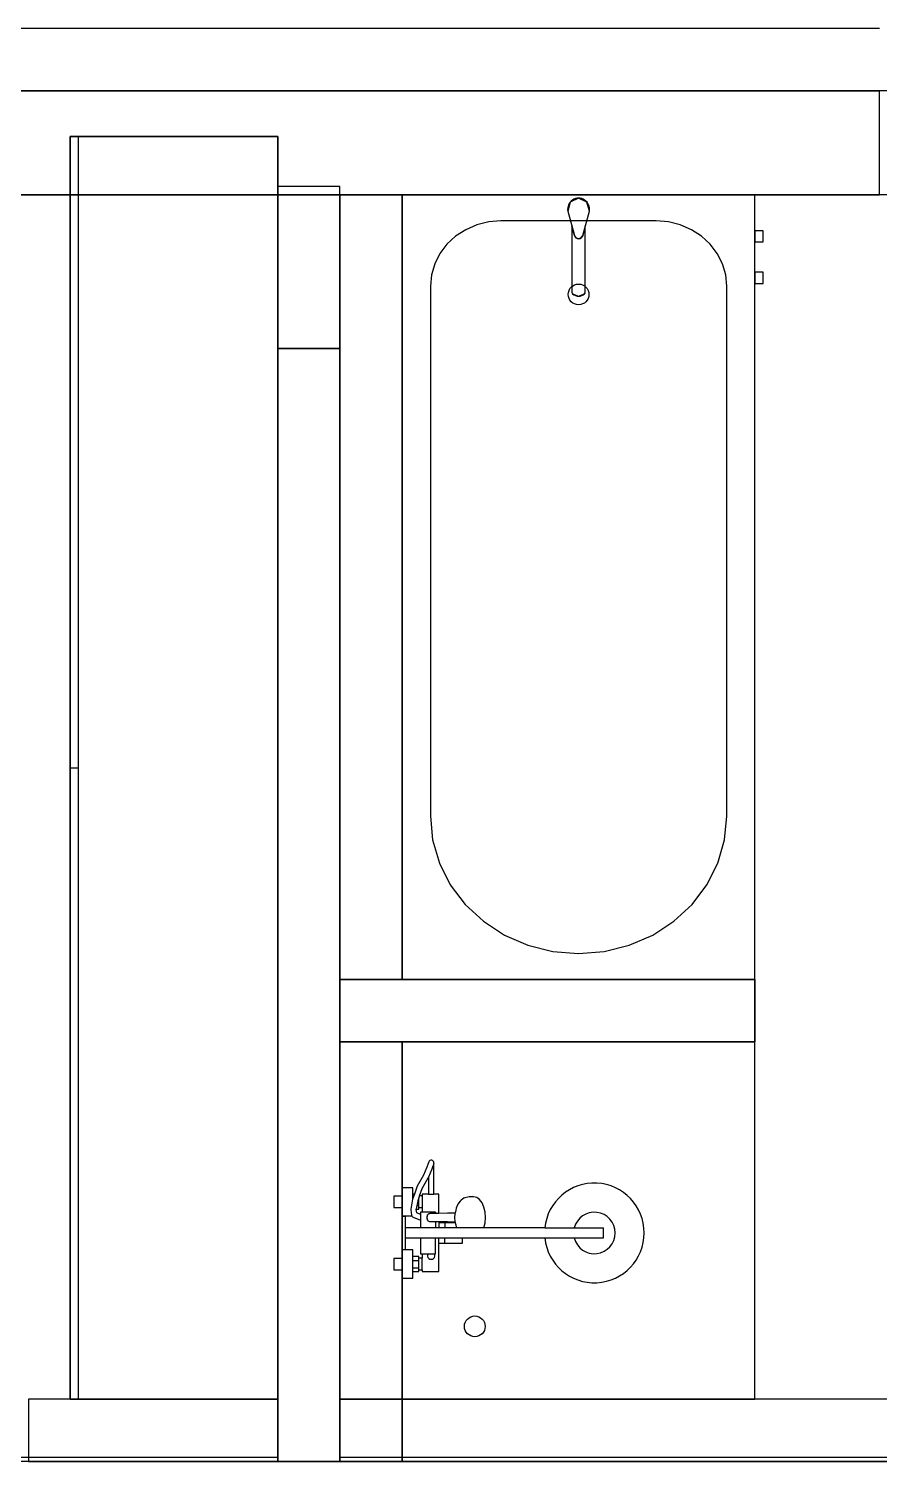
# Model space of a CAD drawing. Header units: millimetres. Extents: x 708 to 14408, y 354 to 8005.
# Drawn here: x 4358 to 6407, y 4555 to 8005 of the extents above; entities that cross this region are included whole.
import ezdxf

# ---------------------------------------------------------------- set-up
doc = ezdxf.new("R2010")
doc.units = ezdxf.units.MM
for name, color, linetype in [('Interiér - nábytok', 252, 'Continuous'), ('Interiér - sanita a zariadenia', 252, 'Continuous'), ('Konstrukce – Dělicí čáry vrstev', 252, 'Continuous'), ('Konštrukcie - vodorovné nosné', 252, 'Continuous'), ('Konštrukcie - zvislé nosné', 252, 'Continuous'), ('veniec', 252, 'Continuous')]:
    doc.layers.add(name, color=color, linetype=linetype)

msp = doc.modelspace()

# ---------------------------------------------------------------- linework, layer by layer
at = {"color": 252}
for p, q in [((6407.4, 8004.7), (857.8, 8004.7)), ((857.8, 7854.7), (6407.4, 7854.7)), ((6407.4, 7854.7), (1107.8, 7854.7)), ((6407.4, 7604.7), (6407.4, 7854.7)), ((4957.8, 7744.7), (4457.8, 7744.7)), ((4457.8, 7744.7), (4457.8, 4704.7)), ((4957.8, 4704.7), (4957.8, 7744.7)), ((5107.8, 7624.7), (4957.8, 7624.7)), ((4957.8, 7624.7), (4957.8, 7604.7)), ((5107.8, 7604.7), (5107.8, 7624.7)), ((1107.8, 7604.7), (6407.4, 7604.7)), ((4957.8, 7604.7), (5107.8, 7604.7)), ((5107.8, 7604.7), (4957.8, 7604.7)), ((4957.8, 7604.7), (4957.8, 7234.5)), ((5107.8, 7604.7), (5107.8, 5714.7)), ((5257.8, 7604.7), (5107.8, 7604.7)), ((5107.8, 7234.5), (5107.8, 7604.7)), ((5257.8, 7604.7), (5257.8, 5714.7)), ((6107.8, 7604.7), (5257.8, 7604.7)), ((5257.8, 5714.7), (5257.8, 7604.7)), ((5682.8, 7596.4), (5662.6, 7586.9)), ((5703, 7586.9), (5682.8, 7596.4)), ((6107.8, 5714.7), (6107.8, 7604.7)), ((5662.6, 7586.9), (5656.8, 7565.4)), ((5656.8, 7565.4), (5656.8, 7565.4)), ((5656.8, 7565.4), (5673, 7506.6)), ((5692.7, 7506.6), (5708.8, 7565.4)), ((5708.8, 7565.4), (5703, 7586.9)), ((5708.8, 7565.4), (5708.8, 7565.4)), ((5437.7, 7532.2), (5410.8, 7520.6)), ((5466.3, 7539.3), (5437.7, 7532.2)), ((5495.8, 7541.7), (5466.3, 7539.3)), ((5869.8, 7541.7), (5495.8, 7541.7)), ((5666.9, 7528.6), (5666.9, 7370.4)), ((5673, 7506.6), (5666.9, 7528.6)), ((5698.8, 7529), (5692.7, 7506.6)), ((5698.8, 7370.4), (5698.8, 7529)), ((5899.3, 7539.3), (5869.8, 7541.7)), ((5927.9, 7532.2), (5899.3, 7539.3)), ((5954.8, 7520.6), (5927.9, 7532.2)), ((5386.5, 7504.8), (5365.6, 7485.4)), ((5410.8, 7520.6), (5386.5, 7504.8)), ((5673, 7506.6), (5673, 7506.6)), ((5673, 7506.6), (5676.4, 7500.7)), ((5676.4, 7500.7), (5673, 7506.6)), ((5673, 7506.6), (5673, 7506.6)), ((5676.4, 7500.7), (5682.8, 7498.4)), ((5682.8, 7498.4), (5676.4, 7500.7)), ((5682.8, 7498.4), (5689.2, 7500.7)), ((5689.2, 7500.7), (5682.8, 7498.4)), ((5689.2, 7500.7), (5692.7, 7506.6)), ((5692.7, 7506.6), (5689.2, 7500.7)), ((5692.7, 7506.6), (5692.7, 7506.6)), ((5692.7, 7506.6), (5692.7, 7506.6)), ((5979.1, 7504.8), (5954.8, 7520.6)), ((6000, 7485.4), (5979.1, 7504.8)), ((6107.8, 7518.2), (6107.8, 7491.2)), ((6127.8, 7518.2), (6107.8, 7518.2)), ((6107.8, 7491.2), (6127.8, 7491.2)), ((6127.8, 7491.2), (6127.8, 7518.2)), ((5348.6, 7462.9), (5336.1, 7438.1)), ((5365.6, 7485.4), (5348.6, 7462.9)), ((6017, 7462.9), (6000, 7485.4)), ((6029.6, 7438.1), (6017, 7462.9)), ((5336.1, 7438.1), (5328.4, 7411.5)), ((6037.2, 7411.5), (6029.6, 7438.1)), ((6107.8, 7418.2), (6107.8, 7391.2)), ((6127.8, 7418.2), (6107.8, 7418.2)), ((6127.8, 7391.2), (6127.8, 7418.2)), ((5328.4, 7411.5), (5325.8, 7384.2)), ((5325.8, 7384.2), (5325.8, 6108.4)), ((6039.8, 7384.2), (6037.2, 7411.5)), ((6039.8, 6108.4), (6039.8, 7384.2)), ((6107.8, 7391.2), (6127.8, 7391.2)), ((5666.9, 7370.4), (5666.9, 7370.4)), ((5666.9, 7370.4), (5668.5, 7366.1)), ((5668.5, 7366.1), (5668.5, 7366.1)), ((5668.5, 7366.1), (5668.5, 7366.1)), ((5668.5, 7366.1), (5682.9, 7360.4)), ((5682.9, 7360.4), (5697.2, 7366.1)), ((5697.2, 7366.1), (5698.8, 7370.4)), ((5697.2, 7366.1), (5697.2, 7366.1)), ((5697.2, 7366.1), (5697.2, 7366.1)), ((5698.8, 7370.4), (5698.8, 7370.4)), ((4957.8, 7234.5), (4957.8, 4554.7)), ((5107.8, 7234.5), (4957.8, 7234.5)), ((4957.8, 7234.5), (5107.8, 7234.5)), ((5107.8, 4554.7), (5107.8, 7234.5)), ((5325.8, 6108.4), (5331.2, 6051)), ((6034.4, 6051), (6039.8, 6108.4)), ((5331.2, 6051), (5347.3, 5995.3)), ((6018.3, 5995.3), (6034.4, 6051)), ((5347.3, 5995.3), (5373.6, 5943.1)), ((5992, 5943.1), (6018.3, 5995.3)), ((5373.6, 5943.1), (5409.3, 5895.8)), ((5956.3, 5895.8), (5992, 5943.1)), ((5409.3, 5895.8), (5453.3, 5855.1)), ((5912.3, 5855.1), (5956.3, 5895.8)), ((5453.3, 5855.1), (5504.3, 5822)), ((5861.3, 5822), (5912.3, 5855.1)), ((5504.3, 5822), (5560.7, 5797.6)), ((5560.7, 5797.6), (5620.8, 5782.7)), ((5744.8, 5782.7), (5804.9, 5797.6)), ((5804.9, 5797.6), (5861.3, 5822)), ((5620.8, 5782.7), (5682.8, 5777.7)), ((5682.8, 5777.7), (5744.8, 5782.7)), ((5107.8, 5714.7), (5257.8, 5714.7)), ((6107.8, 5714.7), (5107.8, 5714.7)), ((5107.8, 5714.7), (5107.8, 5564.7)), ((5257.8, 5714.7), (6107.8, 5714.7)), ((6107.8, 5564.7), (6107.8, 5714.7)), ((5257.8, 5564.7), (5107.8, 5564.7)), ((5107.8, 5564.7), (5107.8, 4704.7)), ((5107.8, 5564.7), (6107.8, 5564.7)), ((6107.8, 5564.7), (5257.8, 5564.7)), ((5257.8, 5564.7), (5257.8, 4704.7)), ((5257.8, 4704.7), (5257.8, 5564.7)), ((6107.8, 4704.7), (6107.8, 5564.7)), ((5257.8, 5193.2), (5237.8, 5193.2)), ((5237.8, 5193.2), (5237.8, 5166.2)), ((5257.8, 5166.2), (5257.8, 5193.2)), ((5237.8, 5166.2), (5257.8, 5166.2)), ((5257.8, 5043.2), (5237.8, 5043.2)), ((5237.8, 5043.2), (5237.8, 5016.2)), ((5257.8, 5016.2), (5257.8, 5043.2)), ((5237.8, 5016.2), (5257.8, 5016.2)), ((4357.8, 4704.7), (4357.8, 4554.7)), ((4957.8, 4704.7), (4357.8, 4704.7)), ((4457.8, 4704.7), (4957.8, 4704.7)), ((4957.8, 4554.7), (4957.8, 4704.7)), ((5107.8, 4704.7), (5257.8, 4704.7)), ((5107.8, 4704.7), (5107.8, 4554.7)), ((5257.8, 4704.7), (5107.8, 4704.7)), ((5257.8, 4704.7), (6107.8, 4704.7)), ((5257.8, 4554.7), (5257.8, 4704.7)), ((7497.8, 4704.7), (5257.8, 4704.7)), ((5257.8, 4704.7), (5257.8, 4554.7)), ((4357.8, 4554.7), (4957.8, 4554.7)), ((4957.8, 4554.7), (5107.8, 4554.7)), ((5107.8, 4554.7), (5257.8, 4554.7)), ((5257.8, 4554.7), (7497.8, 4554.7))]:
    msp.add_line(p, q, dxfattribs=at)
at = {"layer": 'Interiér - nábytok', "color": 252, "linetype": 'Continuous'}
for p, q in [((4457.8, 4704.7), (4457.8, 7744.7)), ((4457.8, 7744.7), (4957.8, 7744.7)), ((4477.8, 4704.7), (4477.8, 7744.7)), ((4957.8, 7744.7), (4957.8, 4704.7)), ((4457.8, 6224.7), (4477.8, 6224.7)), ((4957.8, 4704.7), (4457.8, 4704.7)), ((4457.8, 4704.7), (4477.8, 4704.7))]:
    msp.add_line(p, q, dxfattribs=at)
at = {"layer": 'Interiér - sanita a zariadenia', "color": 252, "linetype": 'Continuous'}
for p, q in [((5257.8, 7604.7), (5257.8, 5714.7)), ((6107.8, 7604.7), (5257.8, 7604.7)), ((6107.8, 5714.7), (6107.8, 7604.7)), ((5656.8, 7565.4), (5673, 7506.6)), ((5692.7, 7506.6), (5708.8, 7565.4)), ((5437.7, 7532.2), (5410.8, 7520.6)), ((5466.3, 7539.3), (5437.7, 7532.2)), ((5495.8, 7541.7), (5466.3, 7539.3)), ((5869.8, 7541.7), (5495.8, 7541.7)), ((5666.9, 7528.6), (5666.9, 7370.4)), ((5673, 7506.6), (5666.9, 7528.6)), ((5698.8, 7529), (5692.7, 7506.6)), ((5698.8, 7370.4), (5698.8, 7529)), ((5899.3, 7539.3), (5869.8, 7541.7)), ((5927.9, 7532.2), (5899.3, 7539.3)), ((5954.8, 7520.6), (5927.9, 7532.2)), ((5386.5, 7504.8), (5365.6, 7485.4)), ((5410.8, 7520.6), (5386.5, 7504.8)), ((5979.1, 7504.8), (5954.8, 7520.6)), ((6000, 7485.4), (5979.1, 7504.8)), ((6107.8, 7518.2), (6107.8, 7491.2)), ((6127.8, 7518.2), (6107.8, 7518.2)), ((6107.8, 7491.2), (6127.8, 7491.2)), ((6127.8, 7491.2), (6127.8, 7518.2)), ((5348.6, 7462.9), (5336.1, 7438.1)), ((5365.6, 7485.4), (5348.6, 7462.9)), ((6017, 7462.9), (6000, 7485.4)), ((6029.6, 7438.1), (6017, 7462.9)), ((5336.1, 7438.1), (5328.4, 7411.5)), ((6037.2, 7411.5), (6029.6, 7438.1)), ((6107.8, 7418.2), (6107.8, 7391.2)), ((6127.8, 7418.2), (6107.8, 7418.2)), ((6127.8, 7391.2), (6127.8, 7418.2)), ((5328.4, 7411.5), (5325.8, 7384.2)), ((5325.8, 7384.2), (5325.8, 6108.4)), ((6039.8, 7384.2), (6037.2, 7411.5)), ((6039.8, 6108.4), (6039.8, 7384.2)), ((6107.8, 7391.2), (6127.8, 7391.2)), ((5325.8, 6108.4), (5331.2, 6051)), ((6034.4, 6051), (6039.8, 6108.4)), ((5331.2, 6051), (5347.3, 5995.3)), ((6018.3, 5995.3), (6034.4, 6051)), ((5347.3, 5995.3), (5373.6, 5943.1)), ((5992, 5943.1), (6018.3, 5995.3)), ((5373.6, 5943.1), (5409.3, 5895.8)), ((5956.3, 5895.8), (5992, 5943.1)), ((5409.3, 5895.8), (5453.3, 5855.1)), ((5912.3, 5855.1), (5956.3, 5895.8)), ((5453.3, 5855.1), (5504.3, 5822)), ((5861.3, 5822), (5912.3, 5855.1)), ((5504.3, 5822), (5560.7, 5797.6)), ((5560.7, 5797.6), (5620.8, 5782.7)), ((5744.8, 5782.7), (5804.9, 5797.6)), ((5804.9, 5797.6), (5861.3, 5822)), ((5620.8, 5782.7), (5682.8, 5777.7)), ((5682.8, 5777.7), (5744.8, 5782.7)), ((5257.8, 5714.7), (6107.8, 5714.7)), ((6107.8, 5564.7), (5257.8, 5564.7)), ((6107.8, 4704.7), (6107.8, 5564.7)), ((5317.4, 5262.9), (5309.1, 5243.7)), ((5321.6, 5275.7), (5317.4, 5262.9)), ((5329.6, 5258.1), (5321.3, 5239.1)), ((5334, 5271.7), (5329.6, 5258.1)), ((5334, 5271.7), (5334.3, 5273.7)), ((5334.3, 5197.7), (5334.3, 5273.7)), ((5283.8, 5213.7), (5257.8, 5213.7)), ((5257.8, 5213.7), (5257.8, 5145.7)), ((5283.8, 5197.7), (5283.8, 5213.7)), ((5293.9, 5217), (5287.1, 5197.7)), ((5309.1, 5243.7), (5293.9, 5217)), ((5299.4, 5193.7), (5305.8, 5211.6)), ((5305.8, 5211.6), (5320.7, 5237.7)), ((5320.7, 5237.7), (5321.3, 5239.1)), ((5321.3, 5239.1), (5321.3, 5197.7)), ((5257.8, 5193.2), (5237.8, 5193.2)), ((5237.8, 5193.2), (5237.8, 5166.2)), ((5257.8, 5166.2), (5257.8, 5193.2)), ((5282.8, 5185.7), (5279.2, 5166.4)), ((5287.1, 5197.7), (5282.8, 5185.7)), ((5283.3, 5186.8), (5283.3, 5186.8)), ((5287.1, 5197.7), (5283.8, 5197.7)), ((5283.8, 5188.4), (5283.8, 5197.7)), ((5295.4, 5182.2), (5291.7, 5163.1)), ((5299.4, 5193.7), (5295.4, 5182.2)), ((5297.7, 5188.7), (5297.8, 5188.7)), ((5297.8, 5188.7), (5297.8, 5189.1)), ((5297.8, 5170.7), (5297.8, 5188.7)), ((5305.8, 5193.7), (5299.4, 5193.7)), ((5321.3, 5197.7), (5305.8, 5197.7)), ((5305.8, 5197.7), (5305.8, 5193.7)), ((5305.8, 5193.7), (5305.8, 5165.7)), ((5321.3, 5197.7), (5334.3, 5197.7)), ((5345.8, 5197.7), (5334.3, 5197.7)), ((5345.8, 5151.9), (5345.8, 5197.7)), ((5397.6, 5181.2), (5392.2, 5173.9)), ((5399.5, 5183.3), (5397.6, 5181.2)), ((5406.1, 5188.1), (5399.5, 5183.3)), ((5408.8, 5189.5), (5406.1, 5188.1)), ((5416.2, 5191.2), (5408.8, 5189.5)), ((5419.4, 5191.7), (5416.2, 5191.2)), ((5430, 5191.7), (5419.4, 5191.7)), ((5437.4, 5190), (5430, 5191.7)), ((5444.3, 5185), (5437.4, 5190)), ((5450.3, 5177.1), (5444.3, 5185)), ((5454.8, 5166.7), (5450.3, 5177.1)), ((5237.8, 5166.2), (5257.8, 5166.2)), ((5257.8, 5145.7), (5281, 5145.7)), ((5265.8, 5144.7), (5257.8, 5144.7)), ((5257.8, 5144.7), (5257.8, 5064.7)), ((5265.8, 5116.7), (5265.8, 5144.7)), ((5279.2, 5166.4), (5278.3, 5161.9)), ((5278.3, 5161.9), (5278.4, 5160.6)), ((5278.4, 5160.6), (5280.5, 5147.5)), ((5280.5, 5147.5), (5280.8, 5146.2)), ((5280.8, 5146.2), (5281, 5145.7)), ((5281, 5145.7), (5281.3, 5145.1)), ((5281.3, 5145.1), (5282, 5144)), ((5282, 5144), (5282.9, 5143.2)), ((5282.9, 5143.2), (5284, 5142.5)), ((5284, 5142.5), (5301.8, 5135.1)), ((5291.7, 5163.1), (5291.4, 5161.5)), ((5291.4, 5161.5), (5291.4, 5161.7)), ((5291.4, 5161.7), (5297.8, 5161.7)), ((5292.8, 5152.9), (5291.4, 5161.5)), ((5301.8, 5149.2), (5292.8, 5152.9)), ((5293.1, 5170.7), (5297.8, 5170.7)), ((5297.8, 5165.7), (5297.8, 5170.7)), ((5297.8, 5161.7), (5297.8, 5165.7)), ((5297.8, 5165.7), (5305.8, 5165.7)), ((5301.8, 5154.7), (5301.8, 5149.2)), ((5305.8, 5154.7), (5301.8, 5154.7)), ((5301.8, 5149.2), (5301.8, 5135.3)), ((5305.8, 5165.7), (5305.8, 5154.7)), ((5337.8, 5154.7), (5305.8, 5154.7)), ((5309.8, 5154.7), (5307.1, 5154.7)), ((5312.9, 5154.7), (5309.8, 5154.7)), ((5316.3, 5154.7), (5312.9, 5154.7)), ((5317.4, 5144.3), (5317, 5141.7)), ((5317, 5141.7), (5317.4, 5139.1)), ((5318.6, 5146.7), (5317.4, 5144.3)), ((5318.3, 5144.7), (5318.5, 5146.5)), ((5318.3, 5138.7), (5318.3, 5144.7)), ((5318.5, 5146.5), (5318.6, 5146.7)), ((5318.6, 5146.7), (5319.1, 5148.2)), ((5318.6, 5146.7), (5318.6, 5146.7)), ((5319.1, 5148.2), (5320.1, 5149.6)), ((5320.1, 5149.6), (5321.5, 5150.8)), ((5321.5, 5150.8), (5323, 5151.5)), ((5323, 5151.5), (5324.6, 5151.7)), ((5345.8, 5151.9), (5324.6, 5151.7)), ((5337.8, 5154.7), (5337.8, 5151.9)), ((5366.9, 5152.2), (5345.8, 5151.9)), ((5385.1, 5152.7), (5366.9, 5152.2)), ((5384.6, 5150.8), (5383.9, 5141.7)), ((5383.9, 5141.7), (5384.6, 5132.6)), ((5385.1, 5152.7), (5384.6, 5150.8)), ((5386.7, 5159.3), (5385.1, 5152.7)), ((5388, 5164.5), (5386.7, 5159.3)), ((5392.2, 5173.9), (5388, 5164.5)), ((5457.7, 5154.6), (5454.8, 5166.7)), ((5458.7, 5141.7), (5457.7, 5154.6)), ((5457.7, 5128.8), (5458.7, 5141.7)), ((5301.8, 5116.7), (5265.8, 5116.7)), ((5265.8, 5092.7), (5265.8, 5116.7)), ((5301.8, 5135.1), (5301.8, 5116.7)), ((5454.8, 5116.7), (5301.8, 5116.7)), ((5317.4, 5139.1), (5318.6, 5136.7)), ((5318.5, 5136.9), (5318.3, 5138.7)), ((5318.6, 5136.7), (5318.5, 5136.9)), ((5318.6, 5136.7), (5318.6, 5136.7)), ((5319.1, 5135.2), (5318.6, 5136.7)), ((5320.1, 5133.7), (5319.1, 5135.2)), ((5321.5, 5132.6), (5320.1, 5133.7)), ((5323, 5131.9), (5321.5, 5132.6)), ((5324.6, 5131.7), (5323, 5131.9)), ((5366.9, 5131.2), (5324.6, 5131.7)), ((5337.8, 5131.5), (5337.8, 5116.7)), ((5345.8, 5131.4), (5345.8, 5116.7)), ((5345.8, 5129.7), (5385.3, 5129.7)), ((5360.8, 5129.7), (5360.8, 5116.7)), ((5385.1, 5130.7), (5366.9, 5131.2)), ((5384.6, 5132.6), (5386.7, 5124.1)), ((5386.1, 5116.7), (5386.1, 5116.8)), ((5386.7, 5124.1), (5388, 5118.9)), ((5388, 5118.9), (5389, 5116.7)), ((5400.2, 5116.8), (5400.1, 5116.7)), ((5454.8, 5116.7), (5457.7, 5128.8)), ((5601.4, 5116.7), (5454.8, 5116.7)), ((5601.4, 5116.7), (5742.8, 5116.7)), ((5742.8, 5092.7), (5742.8, 5116.7)), ((5265.8, 5064.7), (5265.8, 5092.7)), ((5265.8, 5092.7), (5301.8, 5092.7)), ((5301.8, 5092.7), (5301.8, 5054.7)), ((5301.8, 5092.7), (5402.8, 5092.7)), ((5337.8, 5054.7), (5337.8, 5092.7)), ((5345.8, 5079.7), (5345.8, 5092.7)), ((5345.8, 5011.7), (5345.8, 5079.7)), ((5345.8, 5079.7), (5402.8, 5079.7)), ((5360.8, 5079.7), (5360.8, 5092.7)), ((5402.8, 5091.6), (5402.8, 5092.7)), ((5402.8, 5092.7), (5601.4, 5092.7)), ((5402.8, 5087.6), (5402.8, 5091.6)), ((5402.8, 5084.3), (5402.8, 5087.6)), ((5402.8, 5081.9), (5402.8, 5084.3)), ((5402.8, 5080.3), (5402.8, 5081.9)), ((5402.8, 5079.7), (5402.8, 5080.3)), ((5601.4, 5092.7), (5742.8, 5092.7)), ((5257.8, 5043.2), (5237.8, 5043.2)), ((5237.8, 5043.2), (5237.8, 5016.2)), ((5257.8, 5064.7), (5265.8, 5064.7)), ((5283.8, 5063.7), (5257.8, 5063.7)), ((5257.8, 5063.7), (5257.8, 4995.7)), ((5257.8, 5016.2), (5257.8, 5043.2)), ((5283.8, 5047.7), (5283.8, 5063.7)), ((5297.8, 5047.7), (5283.8, 5047.7)), ((5283.8, 5011.7), (5283.8, 5047.7)), ((5283.8, 5038.7), (5297.8, 5038.7)), ((5297.8, 5043.7), (5297.8, 5047.7)), ((5305.8, 5043.7), (5297.8, 5043.7)), ((5297.8, 5015.7), (5297.8, 5043.7)), ((5301.8, 5054.7), (5305.8, 5054.7)), ((5305.8, 5054.7), (5305.8, 5043.7)), ((5305.8, 5054.7), (5337.8, 5054.7)), ((5305.8, 5015.7), (5305.8, 5043.7)), ((5237.8, 5016.2), (5257.8, 5016.2)), ((5283.8, 5020.7), (5297.8, 5020.7)), ((5283.8, 4995.7), (5283.8, 5011.7)), ((5283.8, 5011.7), (5297.8, 5011.7)), ((5297.8, 5011.7), (5297.8, 5015.7)), ((5297.8, 5015.7), (5305.8, 5015.7)), ((5305.8, 5015.7), (5305.8, 5011.7)), ((5305.8, 5011.7), (5345.8, 5011.7)), ((5257.8, 4995.7), (5283.8, 4995.7)), ((5257.8, 4704.7), (6107.8, 4704.7))]:
    msp.add_line(p, q, dxfattribs=at)
for centre in [(5682.8, 7364.7), (5432.8, 4879.7)]:
    msp.add_circle(centre, 25, dxfattribs=at)
for centre, radius, start, end in [((5682.8, 7570), 26.4, 349.9738, 190.0262), ((5682.8, 7508.4), 10, 190.3544, 349.6456), ((5682.8, 7508.4), 10, 190.3544, 349.6456), ((5674, 7370.5), 7.1, 181.1876, 218.9257), ((5682.9, 7381.5), 21.1, 226.9876, 313.0124), ((5691.8, 7370.5), 6.96, 320.6242, 359.1921), ((5327.8, 5273.7), 6.5, 0, 161.9566), ((5720.8, 5104.7), 120, 185.7392, 174.2608), ((5720.8, 5104.7), 50, 193.8865, 166.1135), ((5327.8, 5050.2), 9, 150, 30)]:
    msp.add_arc(centre, radius, start, end, dxfattribs=at)
at = {"layer": 'Konstrukce – Dělicí čáry vrstev', "color": 252, "linetype": 'Continuous'}
for p, q in [((6407.4, 7854.7), (1107.8, 7854.7)), ((5257.8, 4704.7), (5107.8, 4704.7)), ((5257.8, 4704.7), (5107.8, 4704.7)), ((5107.8, 4554.7), (5257.8, 4554.7)), ((5107.8, 4554.7), (5257.8, 4554.7))]:
    msp.add_line(p, q, dxfattribs=at)
at = {"layer": 'Konštrukcie - vodorovné nosné', "color": 252, "linetype": 'Continuous'}
for p, q in [((14257.8, 7854.7), (857.8, 7854.7)), ((4957.8, 7604.7), (1107.8, 7604.7)), ((4957.8, 4564.7), (4957.8, 7604.7)), ((5107.8, 7604.7), (5107.8, 4564.7)), ((7497.8, 7604.7), (5107.8, 7604.7)), ((1107.8, 4564.7), (4957.8, 4564.7)), ((7497.8, 4554.7), (1107.8, 4554.7)), ((5107.8, 4564.7), (7497.8, 4564.7))]:
    msp.add_line(p, q, dxfattribs=at)
at = {"layer": 'Konštrukcie - zvislé nosné', "color": 252, "linetype": 'Continuous'}
for p, q in [((6407.4, 8004.7), (707.8, 8004.7)), ((1107.8, 7604.7), (6407.4, 7604.7)), ((5107.8, 7604.7), (4957.8, 7604.7)), ((4957.8, 7604.7), (4957.8, 7234.5)), ((5107.8, 7604.7), (5107.8, 5714.7)), ((5257.8, 7604.7), (5107.8, 7604.7)), ((5107.8, 7234.5), (5107.8, 7604.7)), ((5257.8, 5714.7), (5257.8, 7604.7)), ((4957.8, 7234.5), (4957.8, 4704.7)), ((5107.8, 5714.7), (5107.8, 7234.5)), ((5107.8, 5714.7), (5257.8, 5714.7)), ((6107.8, 5714.7), (5107.8, 5714.7)), ((6107.8, 5714.7), (6107.8, 5564.7)), ((5107.8, 5564.7), (5107.8, 4704.7)), ((5257.8, 5564.7), (5107.8, 5564.7)), ((5107.8, 5564.7), (6107.8, 5564.7)), ((5107.8, 4704.7), (5107.8, 5564.7)), ((5257.8, 4704.7), (5257.8, 5564.7)), ((4957.8, 4704.7), (4357.8, 4704.7)), ((7497.8, 4704.7), (5257.8, 4704.7)), ((4357.8, 4554.7), (4957.8, 4554.7)), ((5107.8, 4554.7), (4957.8, 4554.7)), ((5107.8, 4554.7), (5257.8, 4554.7)), ((5257.8, 4554.7), (7647.8, 4554.7))]:
    msp.add_line(p, q, dxfattribs=at)
at = {"layer": 'veniec', "color": 252, "linetype": 'Continuous'}
for p, q in [((4957.8, 7624.7), (4957.8, 7604.7)), ((5107.8, 7604.7), (5107.8, 7624.7))]:
    msp.add_line(p, q, dxfattribs=at)

doc.saveas('drawing.dxf')
